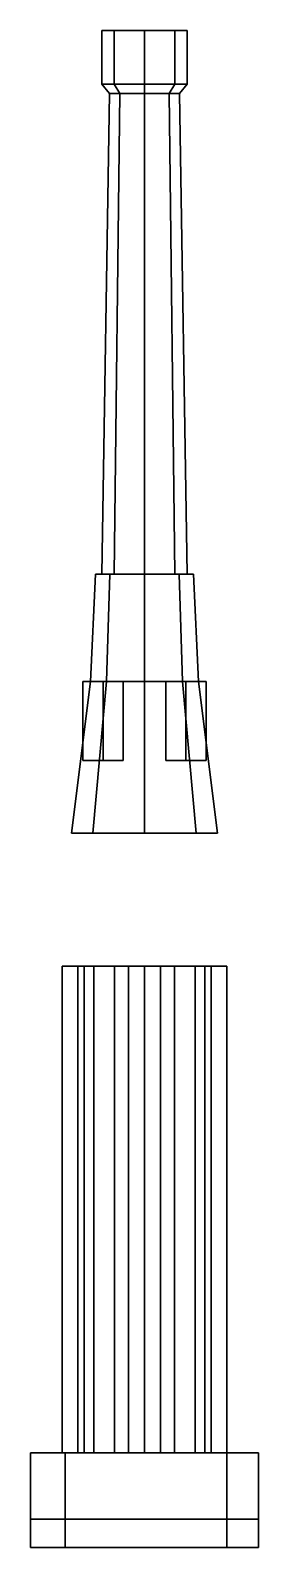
# Model space of a CAD drawing. Extents: x -0.36 to 0.36, y -1.34 to 3.46.
import ezdxf

# ---------------------------------------------------------------- set-up
doc = ezdxf.new("R2010")
doc.units = 0
doc.layers.add('BARREL', color=1, linetype='CONTINUOUS')

msp = doc.modelspace()

# ---------------------------------------------------------------- linework, layer by layer
at = {"layer": 'BARREL'}
for points in [[(-0.0955, 3.46, 0.0955), (-0.135, 3.46), (-0.135, 3.29), (-0.0955, 3.29, 0.0955)], [(-0.135, 3.46), (-0.0955, 3.46, -0.0955), (-0.0955, 3.29, -0.0955), (-0.135, 3.29)], [(-0.135, 3.29), (-0.0955, 3.29, -0.0955), (-0.0955, 3.46, -0.0955), (-0.135, 3.46)], [(-0.0955, 3.29, 0.0955), (-0.135, 3.29), (-0.135, 3.46), (-0.0955, 3.46, 0.0955)], [(0, 3.46, 0.135), (-0.0955, 3.46, 0.0955), (-0.0955, 3.29, 0.0955), (0, 3.29, 0.135)], [(-0.0955, 3.46, -0.0955), (0, 3.46, -0.135), (0, 3.29, -0.135), (-0.0955, 3.29, -0.0955)], [(0, 3.29, 0.135), (-0.0955, 3.29, 0.0955), (-0.0955, 3.46, 0.0955), (0, 3.46, 0.135)], [(-0.0955, 3.29, -0.0955), (0, 3.29, -0.135), (0, 3.46, -0.135), (-0.0955, 3.46, -0.0955)], [(0.0955, 3.46, 0.0955), (0, 3.46, 0.135), (0, 3.29, 0.135), (0.0955, 3.29, 0.0955)], [(0, 3.46, -0.135), (0.0955, 3.46, -0.0955), (0.0955, 3.29, -0.0955), (0, 3.29, -0.135)], [(0.0955, 3.29, 0.0955), (0, 3.29, 0.135), (0, 3.46, 0.135), (0.0955, 3.46, 0.0955)], [(0, 3.29, -0.135), (0.0955, 3.29, -0.0955), (0.0955, 3.46, -0.0955), (0, 3.46, -0.135)], [(0.135, 3.46), (0.0955, 3.46, 0.0955), (0.0955, 3.29, 0.0955), (0.135, 3.29)], [(0.0955, 3.46, -0.0955), (0.135, 3.46), (0.135, 3.29), (0.0955, 3.29, -0.0955)], [(0.0955, 3.29, -0.0955), (0.135, 3.29), (0.135, 3.46), (0.0955, 3.46, -0.0955)], [(0.135, 3.29), (0.0955, 3.29, 0.0955), (0.0955, 3.46, 0.0955), (0.135, 3.46)], [(-0.0955, 3.29, 0.0955), (-0.135, 3.29), (-0.11, 3.26), (-0.0778, 3.26, 0.0778)], [(-0.135, 3.29), (-0.0955, 3.29, -0.0955), (-0.0778, 3.26, -0.0778), (-0.11, 3.26)], [(0.0955, 3.29, 0.0955), (-0.135, 3.29), (-0.0955, 3.29, 0.0955), (0, 3.29, 0.135)], [(0.135, 3.29), (-0.0955, 3.29, -0.0955), (-0.135, 3.29), (0.0955, 3.29, 0.0955)], [(0, 3.29, 0.135), (-0.0955, 3.29, 0.0955), (-0.0778, 3.26, 0.0778), (0, 3.26, 0.11)], [(-0.0955, 3.29, -0.0955), (0, 3.29, -0.135), (0, 3.26, -0.11), (-0.0778, 3.26, -0.0778)], [(0.0955, 3.29, -0.0955), (0, 3.29, -0.135), (-0.0955, 3.29, -0.0955), (0.135, 3.29)], [(0.0955, 3.29, 0.0955), (0, 3.29, 0.135), (0, 3.26, 0.11), (0.0778, 3.26, 0.0778)], [(0, 3.29, -0.135), (0.0955, 3.29, -0.0955), (0.0778, 3.26, -0.0778), (0, 3.26, -0.11)], [(0.135, 3.29), (0.0955, 3.29, 0.0955), (0.0778, 3.26, 0.0778), (0.11, 3.26)], [(0.0955, 3.29, -0.0955), (0.135, 3.29), (0.11, 3.26), (0.0778, 3.26, -0.0778)], [(-0.0955, 1.74, -0.0955), (-0.135, 1.74), (-0.11, 3.26), (-0.0778, 3.26, -0.0778)], [(-0.135, 1.74), (-0.0955, 1.74, 0.0955), (-0.0778, 3.26, 0.0778), (-0.11, 3.26)], [(0, 1.74, -0.135), (-0.0955, 1.74, -0.0955), (-0.0778, 3.26, -0.0778), (0, 3.26, -0.11)], [(-0.0955, 1.74, 0.0955), (0, 1.74, 0.135), (0, 3.26, 0.11), (-0.0778, 3.26, 0.0778)], [(0.0955, 1.74, -0.0955), (0, 1.74, -0.135), (0, 3.26, -0.11), (0.0778, 3.26, -0.0778)], [(0, 1.74, 0.135), (0.0955, 1.74, 0.0955), (0.0778, 3.26, 0.0778), (0, 3.26, 0.11)], [(0.135, 1.74), (0.0955, 1.74, -0.0955), (0.0778, 3.26, -0.0778), (0.11, 3.26)], [(0.0955, 1.74, 0.0955), (0.135, 1.74), (0.11, 3.26), (0.0778, 3.26, 0.0778)], [(-0.1202, 1.4, -0.1202), (-0.17, 1.4), (-0.155, 1.74), (-0.1096, 1.74, -0.1096)], [(-0.17, 1.4), (-0.1202, 1.4, 0.1202), (-0.1096, 1.74, 0.1096), (-0.155, 1.74)], [(0, 1.74, 0.155), (0.1096, 1.74, 0.1096), (-0.155, 1.74), (-0.1096, 1.74, 0.1096)], [(0.1096, 1.74, 0.1096), (0.155, 1.74), (-0.1096, 1.74, -0.1096), (-0.155, 1.74)], [(0, 1.4, -0.17), (-0.1202, 1.4, -0.1202), (-0.1096, 1.74, -0.1096), (0, 1.74, -0.155)], [(-0.1202, 1.4, 0.1202), (0, 1.4, 0.17), (0, 1.74, 0.155), (-0.1096, 1.74, 0.1096)], [(0.155, 1.74), (0.1096, 1.74, -0.1096), (0, 1.74, -0.155), (-0.1096, 1.74, -0.1096)], [(0.1202, 1.4, -0.1202), (0, 1.4, -0.17), (0, 1.74, -0.155), (0.1096, 1.74, -0.1096)], [(0, 1.4, 0.17), (0.1202, 1.4, 0.1202), (0.1096, 1.74, 0.1096), (0, 1.74, 0.155)], [(0.17, 1.4), (0.1202, 1.4, -0.1202), (0.1096, 1.74, -0.1096), (0.155, 1.74)], [(0.1202, 1.4, 0.1202), (0.17, 1.4), (0.155, 1.74), (0.1096, 1.74, 0.1096)], [(-0.1202, 1.4, 0.1202), (-0.17, 1.4), (-0.23, 0.92), (-0.1626, 0.92, 0.1626)], [(-0.17, 1.4), (-0.1202, 1.4, -0.1202), (-0.1626, 0.92, -0.1626), (-0.23, 0.92)], [(-0.1945, 1.4, 0.1308), (-0.1945, 1.15, 0.1308), (-0.1308, 1.15, 0.1945), (-0.1308, 1.4, 0.1945)], [(-0.1308, 1.4, 0.1945), (-0.0672, 1.4, 0.1308), (-0.1308, 1.4, 0.0672), (-0.1945, 1.4, 0.1308)], [(-0.1308, 1.4, 0.0672), (-0.1308, 1.15, 0.0672), (-0.1945, 1.15, 0.1308), (-0.1945, 1.4, 0.1308)], [(-0.0672, 1.4, -0.1308), (-0.1308, 1.4, -0.1945), (-0.1945, 1.4, -0.1308), (-0.1308, 1.4, -0.0672)], [(-0.1945, 1.4, -0.1308), (-0.1945, 1.15, -0.1308), (-0.1308, 1.15, -0.0672), (-0.1308, 1.4, -0.0672)], [(-0.1308, 1.4, -0.1945), (-0.1308, 1.15, -0.1945), (-0.1945, 1.15, -0.1308), (-0.1945, 1.4, -0.1308)], [(0, 1.4, 0.17), (-0.1202, 1.4, 0.1202), (-0.1626, 0.92, 0.1626), (0, 0.92, 0.23)], [(-0.1202, 1.4, -0.1202), (0, 1.4, -0.17), (0, 0.92, -0.23), (-0.1626, 0.92, -0.1626)], [(-0.1308, 1.15, 0.1945), (-0.0672, 1.15, 0.1308), (-0.0672, 1.4, 0.1308), (-0.1308, 1.4, 0.1945)], [(-0.0672, 1.15, -0.1308), (-0.1308, 1.15, -0.1945), (-0.1308, 1.4, -0.1945), (-0.0672, 1.4, -0.1308)], [(0.1202, 1.4, 0.1202), (0, 1.4, 0.17), (0, 0.92, 0.23), (0.1626, 0.92, 0.1626)], [(0, 1.4, -0.17), (0.1202, 1.4, -0.1202), (0.1626, 0.92, -0.1626), (0, 0.92, -0.23)], [(0.1308, 1.4, -0.0672), (0.1945, 1.4, -0.1308), (0.1308, 1.4, -0.1945), (0.0672, 1.4, -0.1308)], [(0.1308, 1.4, -0.1945), (0.1308, 1.15, -0.1945), (0.0672, 1.15, -0.1308), (0.0672, 1.4, -0.1308)], [(0.1945, 1.4, 0.1308), (0.1308, 1.4, 0.0672), (0.0672, 1.4, 0.1308), (0.1308, 1.4, 0.1945)], [(0.0672, 1.4, 0.1308), (0.0672, 1.15, 0.1308), (0.1308, 1.15, 0.1945), (0.1308, 1.4, 0.1945)], [(0.17, 1.4), (0.1202, 1.4, 0.1202), (0.1626, 0.92, 0.1626), (0.23, 0.92)], [(0.1202, 1.4, -0.1202), (0.17, 1.4), (0.23, 0.92), (0.1626, 0.92, -0.1626)], [(0.1308, 1.15, -0.0672), (0.1945, 1.15, -0.1308), (0.1945, 1.4, -0.1308), (0.1308, 1.4, -0.0672)], [(0.1945, 1.4, -0.1308), (0.1945, 1.15, -0.1308), (0.1308, 1.15, -0.1945), (0.1308, 1.4, -0.1945)], [(0.1308, 1.4, 0.1945), (0.1308, 1.15, 0.1945), (0.1945, 1.15, 0.1308), (0.1945, 1.4, 0.1308)], [(0.1945, 1.15, 0.1308), (0.1308, 1.15, 0.0672), (0.1308, 1.4, 0.0672), (0.1945, 1.4, 0.1308)], [(-0.1945, 1.15, 0.1308), (-0.1308, 1.15, 0.0672), (-0.0672, 1.15, 0.1308), (-0.1308, 1.15, 0.1945)], [(-0.1308, 1.15, -0.0672), (-0.1945, 1.15, -0.1308), (-0.1308, 1.15, -0.1945), (-0.0672, 1.15, -0.1308)], [(0.0672, 1.15, -0.1308), (0.1308, 1.15, -0.1945), (0.1945, 1.15, -0.1308), (0.1308, 1.15, -0.0672)], [(0.1308, 1.15, 0.1945), (0.0672, 1.15, 0.1308), (0.1308, 1.15, 0.0672), (0.1945, 1.15, 0.1308)], [(-0.21, 0.5, -0.3), (-0.26, 0.5, -0.35), (-0.26, -1.04, -0.35), (-0.21, -1.04, -0.3)], [(-0.26, 0.5, -0.35), (-0.21, 0.5, -0.4), (-0.21, -1.04, -0.4), (-0.26, -1.04, -0.35)], [(-0.16, 0.5, -0.35), (-0.21, 0.5, -0.3), (-0.21, -1.04, -0.3), (-0.16, -1.04, -0.35)], [(-0.21, 0.5, -0.4), (-0.16, 0.5, -0.35), (-0.16, -1.04, -0.35), (-0.21, -1.04, -0.4)], [(-0.095, 0.5, 0.1645), (-0.19, 0.5), (-0.19, -1.04), (-0.095, -1.04, 0.1645)], [(-0.19, 0.5), (-0.095, 0.5, -0.1645), (-0.095, -1.04, -0.1645), (-0.19, -1.04)], [(0.095, 0.5, 0.1645), (-0.095, 0.5, 0.1645), (-0.095, -1.04, 0.1645), (0.095, -1.04, 0.1645)], [(-0.095, 0.5, -0.1645), (0.095, 0.5, -0.1645), (0.095, -1.04, -0.1645), (-0.095, -1.04, -0.1645)], [(0, 0.5, 0.42), (-0.05, 0.5, 0.37), (-0.05, -1.04, 0.37), (0, -1.04, 0.42)], [(-0.05, 0.5, 0.37), (0, 0.5, 0.32), (0, -1.04, 0.32), (-0.05, -1.04, 0.37)], [(0.05, 0.5, 0.37), (0, 0.5, 0.42), (0, -1.04, 0.42), (0.05, -1.04, 0.37)], [(0, 0.5, 0.32), (0.05, 0.5, 0.37), (0.05, -1.04, 0.37), (0, -1.04, 0.32)], [(0.19, 0.5), (0.095, 0.5, 0.1645), (0.095, -1.04, 0.1645), (0.19, -1.04)], [(0.095, 0.5, -0.1645), (0.19, 0.5), (0.19, -1.04), (0.095, -1.04, -0.1645)], [(0.21, 0.5, -0.3), (0.16, 0.5, -0.35), (0.16, -1.04, -0.35), (0.21, -1.04, -0.3)], [(0.16, 0.5, -0.35), (0.21, 0.5, -0.4), (0.21, -1.04, -0.4), (0.16, -1.04, -0.35)], [(0.26, 0.5, -0.35), (0.21, 0.5, -0.3), (0.21, -1.04, -0.3), (0.26, -1.04, -0.35)], [(0.21, 0.5, -0.4), (0.26, 0.5, -0.35), (0.26, -1.04, -0.35), (0.21, -1.04, -0.4)], [(0.36, -1.04, 0.35), (0.36, -1.04, -0.41), (-0.36, -1.04, -0.41), (-0.36, -1.04, 0.35)], [(-0.36, -1.04, 0.35), (-0.36, -1.04, -0.41), (-0.36, -1.25, -0.41), (-0.36, -1.25, 0.35)], [(-0.36, -1.04, -0.41), (0.36, -1.04, -0.41), (0.36, -1.25, -0.41), (-0.36, -1.25, -0.41)], [(0.26, -1.04, 0.45), (0.36, -1.04, 0.35), (-0.36, -1.04, 0.35), (-0.25, -1.04, 0.45)], [(-0.25, -1.04, 0.45), (-0.36, -1.04, 0.35), (-0.36, -1.34, 0.35), (-0.25, -1.34, 0.45)], [(-0.36, -1.04, 0.35), (0.36, -1.04, 0.35), (0.36, -1.34, 0.35), (-0.36, -1.34, 0.35)], [(-0.25, -1.34, 0.45), (0.26, -1.34, 0.45), (0.26, -1.04, 0.45), (-0.25, -1.04, 0.45)], [(0.26, -1.34, 0.45), (0.36, -1.34, 0.35), (0.36, -1.04, 0.35), (0.26, -1.04, 0.45)], [(0.36, -1.25, 0.35), (0.36, -1.25, -0.41), (0.36, -1.04, -0.41), (0.36, -1.04, 0.35)], [(-0.36, -1.25, 0.35), (-0.36, -1.25, -0.41), (-0.36, -1.34, -0.27), (-0.36, -1.34, 0.35)], [(-0.36, -1.25, -0.41), (0.36, -1.25, -0.41), (0.36, -1.34, -0.27), (-0.36, -1.34, -0.27)], [(0.36, -1.34, 0.35), (0.36, -1.34, -0.27), (0.36, -1.25, -0.41), (0.36, -1.25, 0.35)], [(-0.36, -1.34, 0.35), (0.36, -1.34, 0.35), (0.26, -1.34, 0.45), (-0.25, -1.34, 0.45)], [(-0.36, -1.34, -0.27), (0.36, -1.34, -0.27), (0.36, -1.34, 0.35), (-0.36, -1.34, 0.35)]]:
    msp.add_3dface(points, dxfattribs=at)

doc.saveas('drawing.dxf')
